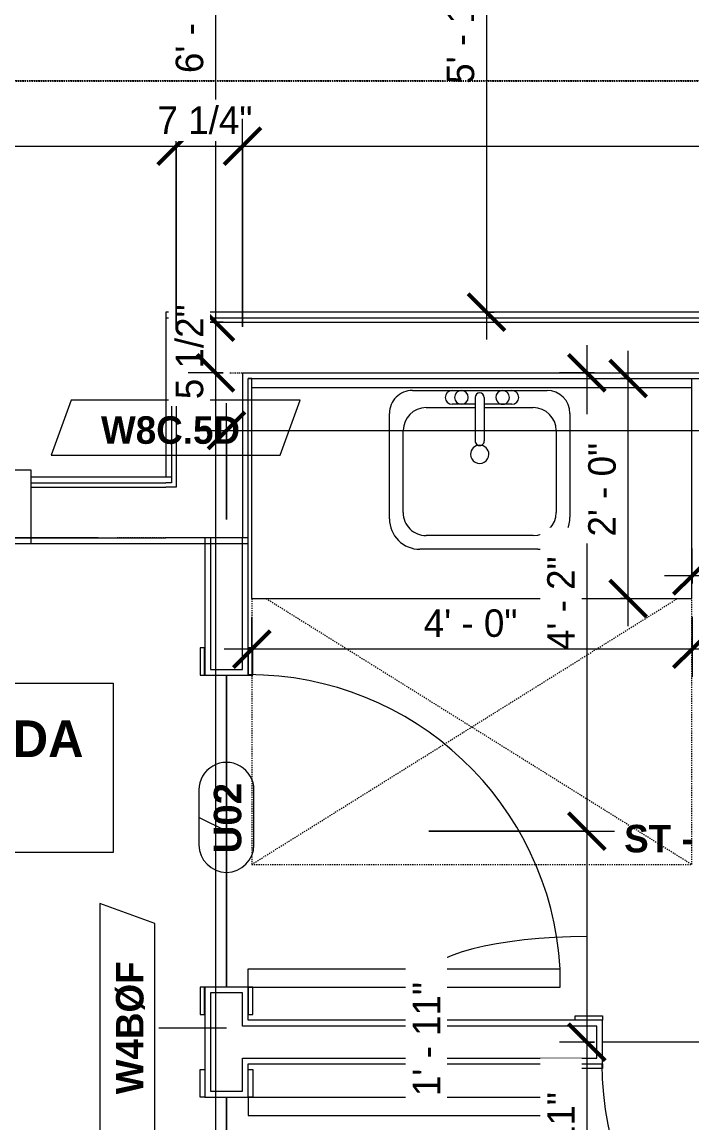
# Model space of a CAD drawing. Header units: inches. Extents: x -4058 to -1781, y 9814 to 12264.
# Drawn here: x -2669.4 to -2596.4, y 11559.4 to 11679.5 of the extents above; entities that cross this region are included whole.
import ezdxf

# ---------------------------------------------------------------- set-up
doc = ezdxf.new("R2010")
doc.units = ezdxf.units.IN
doc.header["$MEASUREMENT"] = 0
for name, pattern in [('Aligning Line 1_8_', [0.25, 0.125, -0.125]), ('Dash', [0.25, 0.125, -0.125]), ('Dash 3_32_', [0.1875, 0.09375, -0.09375]), ('Dash_2_', [0.25, 0.125, -0.125])]:
    doc.linetypes.add(name, pattern=pattern)
for name, color, linetype, lineweight in [('0-1', 7, 'Continuous', 5), ('0-2', 7, 'Continuous', 9), ('A-ANNO-DIMS', 211, 'Continuous', 9), ('A-ANNO-DIMS-32', 211, 'Continuous', 9), ('A-AREA-IDEN', 2, 'Continuous', 9), ('A-DETL-1', 90, 'Dash 3_32_', 9), ('A-DOOR-1', 7, 'Continuous', 9), ('A-DOOR-2', 31, 'Continuous', 9), ('A-DOOR-FRAM-1', 7, 'Continuous', 9), ('A-DOOR-IDEN', 31, 'Continuous', 9), ('A-FLOR-2', 192, 'Continuous', 9), ('A-GENM', 5, 'Continuous', 9), ('A-GENM-2', 147, 'Dash', 9), ('A-WALL-1', 7, 'Continuous', 9), ('A-WALL-2', 113, 'Continuous', 9), ('A-WALL-IDEN', 211, 'Continuous', 9), ('G-ANNO-SYMB', 111, 'Aligning Line 1_8_', 9), ('I-WALL-3', 7, 'Continuous', 9), ('P-SANR-FIXT', 6, 'Continuous', 9), ('Q-CASE', 31, 'Continuous', 9)]:
    doc.layers.add(name, color=color, linetype=linetype, lineweight=lineweight)
doc.layers.add('0-3', color=250, linetype='Dash_2_')
doc.styles.add('Arial_B', font='arialbd.ttf', dxfattribs={"height": 3})
doc.styles.add('Century Gothic', font='ufonts.com_century-gothic.ttf', dxfattribs={"height": 3})
doc.styles.add('Century Gothic_B', font='GOTHICB.TTF', dxfattribs={"height": 4})
doc.styles.add('Century Gothic_B_1', font='GOTHICB.TTF', dxfattribs={"height": 3})
doc.dimstyles.new('MARKETING_DIMENSION', dxfattribs={"dimscale": 12, "dimtxt": 3.132505, "dimasz": 0.333333, "dimexe": 0.25, "dimexo": 0.166667, "dimgap": 0.041667, "dimtad": 1, "dimdec": 4, "dimrnd": 0.0625, "dimzin": 3, "dimdsep": 46, "dimlunit": 4, "dimtxsty": 'Century Gothic', "dimblk1": 'OBLIQUE', "dimblk2": 'OBLIQUE', "dimsah": 1, "dimcen": 0.09, "dimdle": 0.25, "dimazin": 0, "dimtfac": 1, "dimtdec": 4, "dimtix": 1, "dimtmove": 0, "dimatfit": 3, "dimfxl": 1, "dimtvp": 1, "dimtfill": 1, "dimfrac": 2, "dimtolj": 1, "dimtzin": 0, "dimarcsym": 2})
doc.dimstyles.new('THE_DIMENSION_STRING', dxfattribs={"dimscale": 12, "dimtxt": 3.132505, "dimasz": 0.333333, "dimexe": 0.25, "dimexo": 0.166667, "dimgap": 0.041667, "dimtad": 1, "dimdec": 4, "dimrnd": 0.0625, "dimzin": 3, "dimdsep": 46, "dimlunit": 4, "dimtxsty": 'Century Gothic', "dimblk1": 'OBLIQUE', "dimblk2": 'OBLIQUE', "dimsah": 1, "dimcen": 0.09, "dimdle": 0.25, "dimazin": 0, "dimtfac": 1, "dimtdec": 4, "dimtix": 1, "dimtmove": 0, "dimatfit": 3, "dimfxl": 1, "dimtvp": 1, "dimtfill": 1, "dimfrac": 2, "dimtolj": 1, "dimtzin": 0, "dimarcsym": 2})
doc.dimstyles.new('THE_DIMENSION_STRING_1', dxfattribs={"dimscale": 12, "dimtxt": 3.132505, "dimasz": 0.333333, "dimexe": 0.25, "dimexo": 0.166667, "dimgap": 0.041667, "dimtad": 1, "dimdec": 4, "dimrnd": 0.0625, "dimzin": 3, "dimdsep": 46, "dimlunit": 4, "dimtxsty": 'Century Gothic', "dimblk1": 'OBLIQUE', "dimblk2": 'OBLIQUE', "dimsah": 1, "dimcen": 0.09, "dimdle": 0.25, "dimazin": 0, "dimtfac": 1, "dimtdec": 4, "dimtix": 1, "dimtmove": 1, "dimatfit": 3, "dimfxl": 1, "dimtvp": 1, "dimtfill": 1, "dimfrac": 2, "dimtolj": 1, "dimtzin": 0, "dimarcsym": 2})
doc.dimstyles.new('THE_DIMENSION_STRING_2', dxfattribs={"dimscale": 12, "dimtxt": 3.132505, "dimasz": 0.333333, "dimexe": 0.25, "dimexo": 0.166667, "dimgap": 0.041667, "dimtad": 1, "dimdec": 4, "dimrnd": 0.0625, "dimzin": 3, "dimdsep": 46, "dimlunit": 4, "dimtxsty": 'Century Gothic', "dimblk1": 'OBLIQUE', "dimblk2": 'OBLIQUE', "dimsah": 1, "dimcen": 0.09, "dimdle": 0.25, "dimazin": 0, "dimtfac": 1, "dimtdec": 4, "dimtix": 1, "dimtmove": 0, "dimatfit": 3, "dimfxl": 1, "dimtvp": 1, "dimtfill": 1, "dimfrac": 2, "dimtolj": 1, "dimtzin": 0, "dimarcsym": 2})
doc.dimstyles.new('THE_DIMENSION_STRING_3', dxfattribs={"dimscale": 12, "dimtxt": 3.132505, "dimasz": 0.333333, "dimexe": 0.25, "dimexo": 0.166667, "dimgap": 0.041667, "dimtad": 1, "dimdec": 4, "dimrnd": 0.0625, "dimzin": 3, "dimdsep": 46, "dimlunit": 4, "dimtxsty": 'Century Gothic', "dimblk1": 'OBLIQUE', "dimblk2": 'OBLIQUE', "dimsah": 1, "dimcen": 0.09, "dimdle": 0.25, "dimazin": 0, "dimtfac": 1, "dimtdec": 4, "dimtix": 1, "dimtmove": 0, "dimatfit": 3, "dimfxl": 1, "dimtvp": 1, "dimtfill": 1, "dimfrac": 2, "dimtolj": 1, "dimtzin": 0, "dimarcsym": 2})
doc.dimstyles.new('THE_DIMENSION_STRING_4', dxfattribs={"dimscale": 12, "dimtxt": 3.132505, "dimasz": 0.333333, "dimexe": 0.25, "dimexo": 0.166667, "dimgap": 0.041667, "dimtad": 1, "dimdec": 4, "dimrnd": 0.0625, "dimzin": 3, "dimdsep": 46, "dimlunit": 4, "dimtxsty": 'Century Gothic', "dimblk1": 'OBLIQUE', "dimblk2": 'OBLIQUE', "dimsah": 1, "dimcen": 0.09, "dimdle": 0.25, "dimazin": 0, "dimtfac": 1, "dimtdec": 4, "dimtix": 1, "dimtmove": 0, "dimatfit": 3, "dimfxl": 1, "dimtvp": 1, "dimtfill": 1, "dimfrac": 2, "dimtolj": 1, "dimtzin": 0, "dimarcsym": 2})

# ---------------------------------------------------------------- blocks, each defined once
blk = doc.blocks.new('HOLLOW METAL - UNIT DOOR-2191978-UNIT PLANS - 1ST FLOOR')
at = {"layer": 'A-DOOR-1'}
for p, q in [((18, 39.875), (16.25, 39.875)), ((16.25, 39.875), (16.25, 3.875)), ((18, 3.875), (18, 39.875)), ((16.25, 3.875), (18, 3.875))]:
    blk.add_line(p, q, dxfattribs=at)
blk.add_arc((18, 3.875), 36, 90, 180, dxfattribs=at)
at = {"layer": 'A-DOOR-FRAM-1'}
for p, q in [((-18, 3.875), (-20, 3.875)), ((-20, 3.875), (-20, -4.125)), ((-18, 1.9375), (-18, 3.875)), ((18, 3.875), (18, 1.9375)), ((20, 3.875), (18, 3.875)), ((20, -4.125), (20, 3.875)), ((-17.375, 1.9375), (-18, 1.9375)), ((-17.375, -2.1875), (-17.375, 1.9375)), ((18, 1.9375), (17.375, 1.9375)), ((17.375, 1.9375), (17.375, -2.1875)), ((-18, -4.125), (-18, -2.1875)), ((-18, -2.1875), (-17.375, -2.1875)), ((17.375, -2.1875), (18, -2.1875)), ((18, -2.1875), (18, -4.125)), ((-20, -4.125), (-18, -4.125)), ((18, -4.125), (20, -4.125))]:
    blk.add_line(p, q, dxfattribs=at)
blk = doc.blocks.new('CTR - 1st Phase - Common Walls_rvt-1-UNIT PLANS - 1ST FLOOR')
at = {"layer": 'A-WALL-1'}
for p, q in [((-2653.75, 11647.24), (-2653.12, 11647.24)), ((-2653.12, 11647.24), (-2644.75, 11647.24)), ((-2653.12, 11646.74), (-2653.12, 11647.24)), ((-2653.12, 11647.24), (-2653.12, 11646.74)), ((-2653.12, 11646.74), (-2652.62, 11646.74)), ((-2653.12, 11646.74), (-2653.12, 11629.86)), ((-2652.62, 11646.74), (-2645.37, 11646.74)), ((-2652.62, 11646.74), (-2652.62, 11628.74)), ((-2645.37, 11646.74), (-2644.75, 11646.74)), ((-2644.75, 11647.24), (-2510.43, 11647.24)), ((-2644.75, 11646.74), (-2509.93, 11646.74)), ((-2645.37, 11641.24), (-2644.75, 11641.24)), ((-2645.37, 11641.24), (-2645.37, 11623.24)), ((-2644.75, 11641.24), (-2517.06, 11641.24)), ((-2653.12, 11629.86), (-2653.75, 11629.86)), ((-2653.12, 11629.86), (-2653.12, 11629.24)), ((-2653.12, 11629.86), (-2653.12, 11629.24)), ((-2668.41, 11629.24), (-2653.75, 11629.24)), ((-2668.41, 11628.74), (-2653.75, 11628.74)), ((-2653.12, 11629.24), (-2653.75, 11629.24)), ((-2653.12, 11628.74), (-2653.75, 11628.74)), ((-2652.62, 11628.74), (-2653.12, 11628.74)), ((-2668.41, 11623.24), (-2653.75, 11623.24)), ((-2652.62, 11623.24), (-2653.75, 11623.24)), ((-2645.37, 11623.24), (-2652.62, 11623.24))]:
    blk.add_line(p, q, dxfattribs=at)
at = {"layer": 'I-WALL-3'}
for p, q in [((-2644.75, 11647.86), (-2653.75, 11647.86)), ((-2653.75, 11647.86), (-2653.75, 11647.24)), ((-2511.06, 11647.86), (-2644.75, 11647.86)), ((-2653.75, 11647.24), (-2653.75, 11629.86)), ((-2644.75, 11640.61), (-2556.06, 11640.61)), ((-2644.75, 11622.61), (-2644.75, 11640.61)), ((-2653.75, 11629.86), (-2668.41, 11629.86)), ((-2668.41, 11622.61), (-2653.75, 11622.61)), ((-2653.75, 11622.61), (-2645.37, 11622.61)), ((-2645.37, 11622.61), (-2644.75, 11622.61))]:
    blk.add_line(p, q, dxfattribs=at)
at = {"layer": '0-2', "rotation": 180}
blk.add_blockref('HOLLOW METAL - UNIT DOOR-2191978-UNIT PLANS - 1ST FLOOR', (-2688.41, 11626.49), dxfattribs=at)
blk = doc.blocks.new('SWING - SINGLE - FLUSH - SWING - FLUSH - 2-10 x 6-8 - PRIVACY-V44-UNIT PLANS - 1ST FLOOR')
at = {"layer": 'A-DOOR-2'}
for p, q in [((-20, 2.37), (-20, 2.87)), ((-20, 2.87), (-17, 2.87)), ((-17, 2.87), (-17, 2.37)), ((17, 2.37), (17, 2.87)), ((17, 2.87), (20, 2.87)), ((20, 2.87), (20, 2.37)), ((-17, 2.37), (-20, 2.37)), ((20, 2.37), (17, 2.37)), ((-20, -2.38), (-17, -2.38)), ((-20, -2.88), (-20, -2.38)), ((-17, -2.38), (-17, -2.88)), ((15, -2.38), (15, -36.38)), ((17, -2.38), (15, -2.38)), ((17, -2.38), (17, -36.38)), ((17, -2.38), (20, -2.38)), ((17, -2.88), (17, -2.38)), ((20, -2.38), (20, -2.88)), ((-17, -2.88), (-20, -2.88)), ((20, -2.88), (17, -2.88)), ((17, -36.38), (15, -36.38))]:
    blk.add_line(p, q, dxfattribs=at)
blk.add_arc((17, -2.38), 34.07, 180, 266.6343, dxfattribs=at)
blk = doc.blocks.new('SWING - SINGLE - FLUSH - SWING - FLUSH - 2-10 x 6-8 - PRIVACY-4202132-UNIT PLANS - 1ST FLOOR')
at = {"layer": 'A-DOOR-2'}
for p, q in [((-20, 2.37), (-20, 2.87)), ((-20, 2.87), (-17, 2.87)), ((-17, 2.87), (-17, 2.37)), ((17, 2.37), (17, 2.87)), ((17, 2.87), (20, 2.87)), ((20, 2.87), (20, 2.37)), ((-17, 2.37), (-20, 2.37)), ((20, 2.37), (17, 2.37)), ((-20, -2.38), (-17, -2.38)), ((-20, -2.88), (-20, -2.38)), ((-17, -2.38), (-17, -2.88)), ((15, -2.38), (15, -36.38)), ((17, -2.38), (15, -2.38)), ((17, -2.38), (17, -36.38)), ((17, -2.38), (20, -2.38)), ((17, -2.88), (17, -2.38)), ((20, -2.38), (20, -2.88)), ((-17, -2.88), (-20, -2.88)), ((20, -2.88), (17, -2.88)), ((17, -36.38), (15, -36.38))]:
    blk.add_line(p, q, dxfattribs=at)
blk.add_arc((17, -2.38), 34.07, 180, 266.6343, dxfattribs=at)
blk = doc.blocks.new('M_Sink Vanity-Square - 500 x 440mm-1372835-UNIT PLANS - 1ST FLOOR')
at = {"layer": 'P-SANR-FIXT'}
for p, q in [((-5.72, 10.23), (7.14, 10.23)), ((-5.22, 8.73), (6.46, 8.73)), ((-9.22, -4.59), (-9.22, 6.73)), ((-7.72, -2.72), (-7.72, 6.23)), ((8.96, 6.23), (8.96, -2.72)), ((10.46, 6.91), (10.46, -4.59)), ((0.12, -6.33), (0.12, -1.59)), ((1.12, -6.33), (1.12, -1.59)), ((0.12, -5.22), (-5.22, -5.22)), ((-2.88, -5.59), (0.12, -5.59)), ((6.46, -5.22), (1.12, -5.22)), ((1.12, -5.59), (3.62, -5.59)), ((7.96, -7.09), (-6.72, -7.09)), ((3.62, -7.09), (-2.88, -7.09))]:
    blk.add_line(p, q, dxfattribs=at)
for centre, radius, start, end in [((-5.72, 6.73), 3.5, 90, 180), ((7.14, 6.91), 3.32, 360, 90), ((-5.22, 6.23), 2.5, 90, 180), ((6.46, 6.23), 2.5, 360, 90), ((0.62, -0.13), 1, 360, 180), ((0.62, -0.13), 1, 180, 0), ((0.62, -1.59), 0.5, 360, 180), ((-5.22, -2.72), 2.5, 180, 270), ((6.46, -2.72), 2.5, 270, 360), ((-6.72, -4.59), 2.5, 180, 270), ((7.96, -4.59), 2.5, 270, 0), ((-2.88, -6.34), 0.75, 90, 270), ((-1.88, -6.34), 0.75, 360, 180), ((2.62, -6.34), 0.75, 0, 180), ((3.62, -6.34), 0.75, 270, 90), ((-1.88, -6.34), 0.75, 180, 0), ((0.62, -6.33), 0.5, 180, 0), ((2.62, -6.34), 0.75, 180, 0)]:
    blk.add_arc(centre, radius, start, end, dxfattribs=at)
blk = doc.blocks.new('Bath Vanity - Bath Vanity 48_-3150017-UNIT PLANS - 1ST FLOOR')
at = {"layer": 'Q-CASE'}
for p, q in [((24.74, 24), (-23.26, 24)), ((-23.26, 24), (-23.26, 1)), ((24.74, 1), (24.74, 24))]:
    blk.add_line(p, q, dxfattribs=at)
blk = doc.blocks.new('ADA Clearances - 30_x48_-V52-UNIT PLANS - 1ST FLOOR')
at = {"layer": 'A-GENM-2'}
for p, q in [((-14, -22.41), (15, 24)), ((15, 24), (-14, 24)), ((15, -24), (15, 24)), ((15, -24), (-14, 22.41)), ((-14, -24), (-8.63, -24)), ((-5.63, -24), (15, -24))]:
    blk.add_line(p, q, dxfattribs=at)
blk = doc.blocks.new('BATHROOM MIRROR - BATHROOM MIRROR 48_-3123886-UNIT PLANS - 1ST FLOOR')
at = {"layer": 'Q-CASE'}
for p, q in [((-23.26, -23), (24.74, -23)), ((-23.26, -23), (-23.26, -24)), ((24.74, -24), (-23.26, -24)), ((24.74, -24), (24.74, -23))]:
    blk.add_line(p, q, dxfattribs=at)
blk = doc.blocks.new('SWING - SINGLE - FLUSH - SWING - FLUSH - 2-10 x 6-8 - PRIVACY-4202129-UNIT PLANS - 1ST FLOOR')
at = {"layer": 'A-DOOR-2'}
for p, q in [((15, 2.37), (15, 36.38)), ((17, 36.38), (15, 36.38)), ((17, 2.37), (17, 36.38)), ((-17, 2.87), (-20, 2.87)), ((-20, 2.87), (-20, 2.37)), ((-17, 2.37), (-17, 2.87)), ((20, 2.87), (17, 2.87)), ((17, 2.87), (17, 2.37)), ((20, 2.37), (20, 2.87)), ((-20, 2.37), (-17, 2.37)), ((17, 2.37), (15, 2.37)), ((17, 2.37), (20, 2.37)), ((-17, -2.38), (-20, -2.38)), ((-20, -2.38), (-20, -2.88)), ((-17, -2.88), (-17, -2.38)), ((20, -2.38), (17, -2.38)), ((17, -2.38), (17, -2.88)), ((20, -2.88), (20, -2.38)), ((-20, -2.88), (-17, -2.88)), ((17, -2.88), (20, -2.88))]:
    blk.add_line(p, q, dxfattribs=at)
blk.add_arc((17, 2.37), 34.07, 93.3657, 180, dxfattribs=at)
blk = doc.blocks.new('DIMBLOCK180-UNIT PLANS - 1ST FLOOR')
at = {"layer": 'A-ANNO-DIMS-32'}
for p, q in [((-2607.82, 11644.24), (-2607.82, 11591.24)), ((-2606.99, 11641.24), (-2610.82, 11641.24)), ((-2607.82, 11641.24), (-2606.99, 11641.24)), ((-2625.06, 11591.24), (-2604.82, 11591.24)), ((-2607.82, 11591.24), (-2625.06, 11591.24))]:
    blk.add_line(p, q, dxfattribs=at)
at = {"layer": 'A-ANNO-DIMS-32', "lineweight": 50}
for p, q in [((-2607.82, 11641.24), (-2609.82, 11643.24)), ((-2607.82, 11641.24), (-2605.82, 11639.24)), ((-2607.82, 11591.24), (-2609.82, 11593.24)), ((-2607.82, 11591.24), (-2605.82, 11589.24))]:
    blk.add_line(p, q, dxfattribs=at)
at = {"layer": 'A-ANNO-DIMS-32', "color": 0, "insert": (-2612.16, 11610.99), "char_height": 3, "width": 12.5897, "attachment_point": 1, "rotation": 90, "line_spacing_factor": 0.984502, "style": 'Century Gothic', "bg_fill": 3, "box_fill_scale": 1.25, "bg_fill_color": 256, "bg_fill_true_color": 13158600, "bg_fill_transparency": 0}
blk.add_mtext('4\' - 2"', dxfattribs=at)
blk = doc.blocks.new('_Oblique')
at = {"color": 0, "linetype": 'ByBlock', "lineweight": -2}
blk.add_line((-0.5, -0.5), (0.5, 0.5), dxfattribs=at)
blk = doc.blocks.new('DIMBLOCK181-UNIT PLANS - 1ST FLOOR')
at = {"layer": 'A-ANNO-DIMS-32', "lineweight": 50}
for p, q in [((-2607.82, 11591.24), (-2609.82, 11593.24)), ((-2607.82, 11591.24), (-2605.82, 11589.24)), ((-2607.82, 11568.24), (-2609.82, 11570.24)), ((-2607.82, 11568.24), (-2605.82, 11566.24))]:
    blk.add_line(p, q, dxfattribs=at)
at = {"layer": 'A-ANNO-DIMS-32'}
for p, q in [((-2625.06, 11591.24), (-2604.82, 11591.24)), ((-2607.82, 11591.24), (-2625.06, 11591.24)), ((-2607.82, 11591.24), (-2607.82, 11568.24)), ((-2606.99, 11568.24), (-2610.82, 11568.24)), ((-2607.82, 11568.24), (-2606.99, 11568.24))]:
    blk.add_line(p, q, dxfattribs=at)
blk.add_ellipse((-2607.82, 11575.16), major_axis=(-17.62, 0), ratio=0.259687, start_param=4.712389, end_param=6.283185, dxfattribs=at)
at = {"layer": 'A-ANNO-DIMS-32', "color": 0, "insert": (-2626.82, 11562.34), "char_height": 3, "width": 15.394, "attachment_point": 1, "rotation": 90, "line_spacing_factor": 0.984502, "style": 'Century Gothic', "bg_fill": 3, "box_fill_scale": 1.25, "bg_fill_color": 256, "bg_fill_true_color": 13158600, "bg_fill_transparency": 0}
blk.add_mtext('1\' - 11"', dxfattribs=at)
blk = doc.blocks.new('DIMBLOCK182-UNIT PLANS - 1ST FLOOR')
at = {"layer": 'A-ANNO-DIMS-32', "lineweight": 50}
for p, q in [((-2607.82, 11568.24), (-2609.82, 11570.24)), ((-2607.82, 11568.24), (-2605.82, 11566.24)), ((-2607.82, 11545.24), (-2609.82, 11547.24)), ((-2607.82, 11545.24), (-2605.82, 11543.24))]:
    blk.add_line(p, q, dxfattribs=at)
at = {"layer": 'A-ANNO-DIMS-32'}
for p, q in [((-2606.99, 11568.24), (-2610.82, 11568.24)), ((-2607.82, 11568.24), (-2607.82, 11545.24)), ((-2607.82, 11568.24), (-2606.99, 11568.24)), ((-2623.03, 11545.24), (-2604.82, 11545.24)), ((-2607.82, 11545.24), (-2623.03, 11545.24))]:
    blk.add_line(p, q, dxfattribs=at)
at = {"layer": 'A-ANNO-DIMS-32', "color": 0, "insert": (-2612.16, 11550.33), "char_height": 3, "width": 15.394, "attachment_point": 1, "rotation": 90, "line_spacing_factor": 0.984502, "style": 'Century Gothic', "bg_fill": 3, "box_fill_scale": 1.25, "bg_fill_color": 256, "bg_fill_true_color": 13158600, "bg_fill_transparency": 0}
blk.add_mtext('1\' - 11"', dxfattribs=at)
blk = doc.blocks.new('DIMBLOCK212-UNIT PLANS - 1ST FLOOR')
at = {"layer": 'A-ANNO-DIMS-32'}
for p, q in [((-2644.37, 11614.61), (-2644.37, 11608.08)), ((-2644.37, 11611.08), (-2644.37, 11614.61)), ((-2596.37, 11614.61), (-2596.37, 11608.08)), ((-2596.37, 11611.08), (-2596.37, 11614.61)), ((-2593.37, 11611.08), (-2647.37, 11611.08))]:
    blk.add_line(p, q, dxfattribs=at)
at = {"layer": 'A-ANNO-DIMS-32', "lineweight": 50}
for p, q in [((-2644.37, 11611.08), (-2642.37, 11613.08)), ((-2596.37, 11611.08), (-2594.37, 11613.08)), ((-2644.37, 11611.08), (-2646.37, 11609.08)), ((-2596.37, 11611.08), (-2598.37, 11609.08))]:
    blk.add_line(p, q, dxfattribs=at)
at = {"layer": 'A-ANNO-DIMS-32', "color": 0, "insert": (-2625.62, 11615.43), "char_height": 3, "width": 12.5897, "attachment_point": 1, "line_spacing_factor": 0.984502, "style": 'Century Gothic', "bg_fill": 3, "box_fill_scale": 1.25, "bg_fill_color": 256, "bg_fill_true_color": 13158600, "bg_fill_transparency": 0}
blk.add_mtext('4\' - 0"', dxfattribs=at)
blk = doc.blocks.new('DIMBLOCK213-UNIT PLANS - 1ST FLOOR')
at = {"layer": 'A-ANNO-DIMS-32'}
for p, q in [((-2603.34, 11613.61), (-2603.34, 11643.61)), ((-2604.17, 11640.61), (-2600.34, 11640.61)), ((-2603.34, 11640.61), (-2604.17, 11640.61)), ((-2604.17, 11616.61), (-2600.34, 11616.61)), ((-2603.34, 11616.61), (-2604.17, 11616.61))]:
    blk.add_line(p, q, dxfattribs=at)
at = {"layer": 'A-ANNO-DIMS-32', "lineweight": 50}
for p, q in [((-2603.34, 11640.61), (-2605.34, 11642.61)), ((-2603.34, 11640.61), (-2601.34, 11638.61)), ((-2603.34, 11616.61), (-2605.34, 11618.61)), ((-2603.34, 11616.61), (-2601.34, 11614.61))]:
    blk.add_line(p, q, dxfattribs=at)
at = {"layer": 'A-ANNO-DIMS-32', "color": 0, "insert": (-2607.69, 11623.37), "char_height": 3, "width": 12.5897, "attachment_point": 1, "rotation": 90, "line_spacing_factor": 0.984502, "style": 'Century Gothic', "bg_fill": 3, "box_fill_scale": 1.25, "bg_fill_color": 256, "bg_fill_true_color": 13158600, "bg_fill_transparency": 0}
blk.add_mtext('2\' - 0"', dxfattribs=at)
blk = doc.blocks.new('DIMBLOCK291-UNIT PLANS - 1ST FLOOR')
at = {"layer": 'A-ANNO-DIMS-32'}
for p, q in [((-2596.37, 11618.25), (-2596.37, 11622.08)), ((-2560.19, 11618.25), (-2560.19, 11622.08)), ((-2557.19, 11619.08), (-2599.37, 11619.08)), ((-2596.37, 11619.08), (-2596.37, 11618.25)), ((-2560.19, 11619.08), (-2560.19, 11618.25))]:
    blk.add_line(p, q, dxfattribs=at)
at = {"layer": 'A-ANNO-DIMS-32', "lineweight": 50}
for p, q in [((-2596.37, 11619.08), (-2594.37, 11621.08)), ((-2560.19, 11619.08), (-2558.19, 11621.08)), ((-2596.37, 11619.08), (-2598.37, 11617.08)), ((-2560.19, 11619.08), (-2562.19, 11617.08))]:
    blk.add_line(p, q, dxfattribs=at)
at = {"layer": 'A-ANNO-DIMS-32', "color": 0, "insert": (-2585.79, 11617.5), "char_height": 3, "width": 18.0194, "attachment_point": 1, "line_spacing_factor": 0.984502, "style": 'Century Gothic', "bg_fill": 3, "box_fill_scale": 1.25, "bg_fill_color": 256, "bg_fill_true_color": 13158600, "bg_fill_transparency": 0}
blk.add_mtext('33" MIN', dxfattribs=at)
at = {"layer": 'A-ANNO-DIMS-32', "color": 0, "insert": (-2588.52, 11623.43), "char_height": 3, "width": 24.5827, "attachment_point": 1, "line_spacing_factor": 0.984502, "style": 'Century Gothic', "bg_fill": 3, "box_fill_scale": 1.25, "bg_fill_color": 256, "bg_fill_true_color": 13158600, "bg_fill_transparency": 0}
blk.add_mtext('3\' - 0 3/16"', dxfattribs=at)
blk = doc.blocks.new('Wall Tag - Arch Wall-3956453-UNIT PLANS - 1ST FLOOR')
at = {"layer": 'A-WALL-IDEN'}
for p, q in [((-0.3561, 0.0937), (-0.4244, -0.0937)), ((0.4244, 0.0937), (-0.3561, 0.0937)), ((0.3561, -0.0937), (0.4244, 0.0937)), ((-0.4244, -0.0937), (0.3561, -0.0937))]:
    blk.add_line(p, q, dxfattribs=at)
blk = doc.blocks.new('Door Tag - Type Mark-2601225-UNIT PLANS - 1ST FLOOR')
at = {"layer": 'A-DOOR-IDEN'}
for p, q in [((0.09375, 0.09375), (-0.09375, 0.09375)), ((-0.09375, -0.09375), (0.09375, -0.09375))]:
    blk.add_line(p, q, dxfattribs=at)
for centre, start, end in [((-0.09375, 0), 90, 270), ((0.09375, 0), 270, 90)]:
    blk.add_arc(centre, 0.09375, start, end, dxfattribs=at)
blk = doc.blocks.new('DIMBLOCK696-UNIT PLANS - 1ST FLOOR')
at = {"layer": 'A-ANNO-DIMS-32'}
for p, q in [((-2676.55, 11626.24), (-2676.55, 11519.24)), ((-2661.12, 11623.24), (-2679.55, 11623.24)), ((-2676.55, 11623.24), (-2661.12, 11623.24)), ((-2672.12, 11522.24), (-2679.55, 11522.24)), ((-2676.55, 11522.24), (-2672.12, 11522.24))]:
    blk.add_line(p, q, dxfattribs=at)
at = {"layer": 'A-ANNO-DIMS-32', "lineweight": 50}
for p, q in [((-2676.55, 11623.24), (-2678.55, 11625.24)), ((-2676.55, 11623.24), (-2674.55, 11621.24)), ((-2676.55, 11522.24), (-2678.55, 11524.24)), ((-2676.55, 11522.24), (-2674.55, 11520.24))]:
    blk.add_line(p, q, dxfattribs=at)
at = {"layer": 'A-ANNO-DIMS-32', "color": 0, "insert": (-2680.89, 11567.49), "char_height": 3, "width": 12.5897, "attachment_point": 1, "rotation": 90, "line_spacing_factor": 0.984502, "style": 'Century Gothic', "bg_fill": 3, "box_fill_scale": 1.25, "bg_fill_color": 256, "bg_fill_true_color": 13158600, "bg_fill_transparency": 0}
blk.add_mtext('8\' - 5"', dxfattribs=at)
blk = doc.blocks.new('DIMBLOCK854-UNIT PLANS - 1ST FLOOR')
at = {"layer": 'A-ANNO-DIMS-32', "lineweight": 50}
for p, q in [((-2648.31, 11719.24), (-2650.31, 11721.24)), ((-2648.31, 11719.24), (-2646.31, 11717.24)), ((-2648.31, 11646.74), (-2650.31, 11648.74)), ((-2648.31, 11646.74), (-2646.31, 11644.74))]:
    blk.add_line(p, q, dxfattribs=at)
at = {"layer": 'A-ANNO-DIMS-32'}
for p, q in [((-2639.81, 11719.24), (-2651.31, 11719.24)), ((-2648.31, 11719.24), (-2648.31, 11646.74)), ((-2648.31, 11719.24), (-2639.81, 11719.24)), ((-2647.48, 11646.74), (-2651.31, 11646.74)), ((-2648.31, 11646.74), (-2647.48, 11646.74))]:
    blk.add_line(p, q, dxfattribs=at)
at = {"layer": 'A-ANNO-DIMS-32', "color": 0, "insert": (-2652.66, 11673.92), "char_height": 3, "width": 21.7784, "attachment_point": 1, "rotation": 90, "line_spacing_factor": 0.984502, "style": 'Century Gothic', "bg_fill": 3, "box_fill_scale": 1.25, "bg_fill_color": 256, "bg_fill_true_color": 13158600, "bg_fill_transparency": 0}
blk.add_mtext('6\' - 0 1/2"', dxfattribs=at)
blk = doc.blocks.new('DIMBLOCK855-UNIT PLANS - 1ST FLOOR')
at = {"layer": 'A-ANNO-DIMS-32', "lineweight": 50}
for p, q in [((-2648.31, 11646.74), (-2650.31, 11648.74)), ((-2648.31, 11646.74), (-2646.31, 11644.74)), ((-2648.31, 11641.24), (-2650.31, 11643.24)), ((-2648.31, 11641.24), (-2646.31, 11639.24))]:
    blk.add_line(p, q, dxfattribs=at)
at = {"layer": 'A-ANNO-DIMS-32'}
for p, q in [((-2647.48, 11646.74), (-2651.31, 11646.74)), ((-2648.31, 11646.74), (-2648.31, 11641.24)), ((-2648.31, 11646.74), (-2647.48, 11646.74)), ((-2647.48, 11641.24), (-2651.31, 11641.24)), ((-2648.31, 11641.24), (-2647.48, 11641.24))]:
    blk.add_line(p, q, dxfattribs=at)
at = {"layer": 'A-ANNO-DIMS-32', "color": 0, "insert": (-2652.66, 11638.35), "char_height": 3, "width": 13.5444, "attachment_point": 1, "rotation": 90, "line_spacing_factor": 0.984502, "style": 'Century Gothic', "bg_fill": 3, "box_fill_scale": 1.25, "bg_fill_color": 256, "bg_fill_true_color": 13158600, "bg_fill_transparency": 0}
blk.add_mtext('5 1/2"', dxfattribs=at)
blk = doc.blocks.new('DIMBLOCK856-UNIT PLANS - 1ST FLOOR')
at = {"layer": 'A-ANNO-DIMS-32', "lineweight": 50}
for p, q in [((-2648.31, 11641.24), (-2650.31, 11643.24)), ((-2648.31, 11641.24), (-2646.31, 11639.24)), ((-2648.31, 11284.29), (-2650.31, 11286.29)), ((-2648.31, 11284.29), (-2646.31, 11282.29))]:
    blk.add_line(p, q, dxfattribs=at)
at = {"layer": 'A-ANNO-DIMS-32'}
for p, q in [((-2647.48, 11641.24), (-2651.31, 11641.24)), ((-2648.31, 11641.24), (-2648.31, 11284.29)), ((-2648.31, 11641.24), (-2647.48, 11641.24)), ((-2647.48, 11284.29), (-2651.31, 11284.29)), ((-2648.31, 11284.29), (-2647.48, 11284.29))]:
    blk.add_line(p, q, dxfattribs=at)
at = {"layer": 'A-ANNO-DIMS-32', "color": 0, "insert": (-2652.66, 11450.18), "char_height": 3, "width": 30.1914, "attachment_point": 1, "rotation": 90, "line_spacing_factor": 0.984502, "style": 'Century Gothic', "bg_fill": 3, "box_fill_scale": 1.25, "bg_fill_color": 256, "bg_fill_true_color": 13158600, "bg_fill_transparency": 0}
blk.add_mtext('29\' - 8 15/16"', dxfattribs=at)
blk = doc.blocks.new('DIMBLOCK879-UNIT PLANS - 1ST FLOOR')
at = {"layer": 'A-ANNO-DIMS-32'}
for p, q in [((-2711.72, 11628.24), (-2711.72, 11668.94)), ((-2652.62, 11646.24), (-2652.62, 11668.94)), ((-2711.72, 11665.94), (-2652.62, 11665.94)), ((-2711.72, 11665.94), (-2711.72, 11628.24)), ((-2652.62, 11665.94), (-2652.62, 11646.24))]:
    blk.add_line(p, q, dxfattribs=at)
at = {"layer": 'A-ANNO-DIMS-32', "lineweight": 50}
for p, q in [((-2711.72, 11665.94), (-2709.72, 11667.94)), ((-2652.62, 11665.94), (-2650.62, 11667.94)), ((-2711.72, 11665.94), (-2713.72, 11663.94)), ((-2652.62, 11665.94), (-2654.62, 11663.94))]:
    blk.add_line(p, q, dxfattribs=at)
at = {"layer": 'A-ANNO-DIMS-32', "color": 0, "insert": (-2692.42, 11670.28), "char_height": 3, "width": 24.5827, "attachment_point": 1, "line_spacing_factor": 0.984502, "style": 'Century Gothic', "bg_fill": 3, "box_fill_scale": 1.25, "bg_fill_color": 256, "bg_fill_true_color": 13158600, "bg_fill_transparency": 0}
blk.add_mtext('4\' - 11 1/8"', dxfattribs=at)
blk = doc.blocks.new('DIMBLOCK880-UNIT PLANS - 1ST FLOOR')
at = {"layer": 'A-ANNO-DIMS-32'}
for p, q in [((-2652.62, 11646.24), (-2652.62, 11668.94)), ((-2645.37, 11646.24), (-2645.37, 11668.94)), ((-2652.62, 11665.94), (-2645.37, 11665.94)), ((-2652.62, 11665.94), (-2652.62, 11646.24)), ((-2645.37, 11665.94), (-2645.37, 11646.24))]:
    blk.add_line(p, q, dxfattribs=at)
at = {"layer": 'A-ANNO-DIMS-32', "lineweight": 50}
for p, q in [((-2652.62, 11665.94), (-2650.62, 11667.94)), ((-2645.37, 11665.94), (-2643.37, 11667.94)), ((-2652.62, 11665.94), (-2654.62, 11663.94)), ((-2645.37, 11665.94), (-2647.37, 11663.94))]:
    blk.add_line(p, q, dxfattribs=at)
at = {"layer": 'A-ANNO-DIMS-32', "color": 0, "insert": (-2654.64, 11670.28), "char_height": 3, "width": 13.5444, "attachment_point": 1, "line_spacing_factor": 0.984502, "style": 'Century Gothic', "bg_fill": 3, "box_fill_scale": 1.25, "bg_fill_color": 256, "bg_fill_true_color": 13158600, "bg_fill_transparency": 0}
blk.add_mtext('7 1/4"', dxfattribs=at)
blk = doc.blocks.new('DIMBLOCK881-UNIT PLANS - 1ST FLOOR')
at = {"layer": 'A-ANNO-DIMS-32'}
for p, q in [((-2645.37, 11646.24), (-2645.37, 11668.94)), ((-2515.31, 11646.24), (-2515.31, 11668.94)), ((-2645.37, 11665.94), (-2515.31, 11665.94)), ((-2645.37, 11665.94), (-2645.37, 11646.24)), ((-2515.31, 11665.94), (-2515.31, 11646.24))]:
    blk.add_line(p, q, dxfattribs=at)
at = {"layer": 'A-ANNO-DIMS-32', "lineweight": 50}
for p, q in [((-2645.37, 11665.94), (-2643.37, 11667.94)), ((-2515.31, 11665.94), (-2513.31, 11667.94)), ((-2645.37, 11665.94), (-2647.37, 11663.94)), ((-2515.31, 11665.94), (-2517.31, 11663.94))]:
    blk.add_line(p, q, dxfattribs=at)
at = {"layer": 'A-ANNO-DIMS-32', "color": 0, "insert": (-2592.92, 11670.28), "char_height": 3, "width": 30.1914, "attachment_point": 1, "line_spacing_factor": 0.984502, "style": 'Century Gothic', "bg_fill": 3, "box_fill_scale": 1.25, "bg_fill_color": 256, "bg_fill_true_color": 13158600, "bg_fill_transparency": 0}
blk.add_mtext('10\' - 10 1/16"', dxfattribs=at)
blk = doc.blocks.new('DIMBLOCK1101-UNIT PLANS - 1ST FLOOR')
at = {"layer": 'A-ANNO-DIMS-32'}
for p, q in [((-2618.77, 11721.11), (-2618.77, 11644.86)), ((-2617.94, 11718.11), (-2621.77, 11718.11)), ((-2618.77, 11718.11), (-2617.94, 11718.11)), ((-2617.94, 11647.86), (-2621.77, 11647.86)), ((-2618.77, 11647.86), (-2617.94, 11647.86))]:
    blk.add_line(p, q, dxfattribs=at)
at = {"layer": 'A-ANNO-DIMS-32', "lineweight": 50}
for p, q in [((-2618.77, 11718.11), (-2620.77, 11720.11)), ((-2618.77, 11718.11), (-2616.77, 11716.11)), ((-2618.77, 11647.86), (-2620.77, 11649.86)), ((-2618.77, 11647.86), (-2616.77, 11645.86))]:
    blk.add_line(p, q, dxfattribs=at)
at = {"layer": 'A-ANNO-DIMS-32', "color": 0, "insert": (-2623.12, 11672.75), "char_height": 3, "width": 24.5827, "attachment_point": 1, "rotation": 90, "line_spacing_factor": 0.984502, "style": 'Century Gothic', "bg_fill": 3, "box_fill_scale": 1.25, "bg_fill_color": 256, "bg_fill_true_color": 13158600, "bg_fill_transparency": 0}
blk.add_mtext('5\' - 10 1/4"', dxfattribs=at)
blk = doc.blocks.new('DIMBLOCK1373-UNIT PLANS - 1ST FLOOR')
at = {"layer": 'A-ANNO-DIMS-32'}
for p, q in [((-2647.12, 11625.23), (-2647.12, 11637.93)), ((-2513.12, 11635.76), (-2513.12, 11631.93)), ((-2513.12, 11634.93), (-2513.12, 11635.76)), ((-2650.12, 11634.93), (-2510.12, 11634.93)), ((-2647.12, 11634.93), (-2647.12, 11625.23))]:
    blk.add_line(p, q, dxfattribs=at)
at = {"layer": 'A-ANNO-DIMS-32', "lineweight": 50}
for p, q in [((-2647.12, 11634.93), (-2645.12, 11636.93)), ((-2513.12, 11634.93), (-2511.12, 11636.93)), ((-2647.12, 11634.93), (-2649.12, 11632.93)), ((-2513.12, 11634.93), (-2515.12, 11632.93))]:
    blk.add_line(p, q, dxfattribs=at)
at = {"layer": 'A-ANNO-DIMS-32', "color": 0, "insert": (-2586.54, 11639.28), "char_height": 3, "width": 15.394, "attachment_point": 1, "line_spacing_factor": 0.984502, "style": 'Century Gothic', "bg_fill": 3, "box_fill_scale": 1.25, "bg_fill_color": 256, "bg_fill_true_color": 13158600, "bg_fill_transparency": 0}
blk.add_mtext('11\' - 2"', dxfattribs=at)

msp = doc.modelspace()

# ---------------------------------------------------------------- linework, layer by layer
at = {"layer": 'A-DETL-1'}
for p, q in [((-2646.76194, 11641.2394), (-2519.08929, 11641.2394)), ((-2653.12374, 11623.2394), (-2659.12374, 11623.2394))]:
    msp.add_line(p, q, dxfattribs=at)
at = {"layer": 'A-DOOR-IDEN'}
msp.add_line((-2647.12374, 11591.2394), (-2650.12374, 11592.74624), dxfattribs=at)
at = {"layer": 'A-FLOR-2'}
for p, q in [((-2644.37374, 11640.60981), (-2644.7489, 11640.60981)), ((-2647.12374, 11574.2394), (-2647.12374, 11608.2394)), ((-2647.12374, 11608.2394), (-2647.12374, 11574.2394)), ((-2572.12374, 11568.2394), (-2606.12374, 11568.2394)), ((-2647.12374, 11528.2394), (-2647.12374, 11562.2394)), ((-2647.12374, 11562.2394), (-2647.12374, 11528.2394))]:
    msp.add_line(p, q, dxfattribs=at)
at = {"layer": 'A-WALL-2'}
for p, q in [((-2649.49874, 11623.23481), (-2649.49874, 11608.2394)), ((-2644.74874, 11623.23481), (-2649.49874, 11623.23481)), ((-2648.87374, 11623.23481), (-2648.87374, 11608.8644)), ((-2645.37374, 11608.8644), (-2645.37374, 11623.23481)), ((-2644.74874, 11608.2394), (-2644.74874, 11623.23481)), ((-2649.49874, 11608.2394), (-2644.74874, 11608.2394)), ((-2648.87374, 11608.8644), (-2645.37374, 11608.8644)), ((-2649.49874, 11574.2394), (-2649.49874, 11562.2394)), ((-2644.74874, 11574.2394), (-2649.49874, 11574.2394)), ((-2645.37374, 11573.6144), (-2648.87374, 11573.6144)), ((-2648.87374, 11573.6144), (-2648.87374, 11562.8644)), ((-2645.37374, 11569.9894), (-2645.37374, 11573.6144)), ((-2644.74874, 11570.6144), (-2644.74874, 11574.2394)), ((-2606.74874, 11569.9894), (-2645.37374, 11569.9894)), ((-2606.12374, 11570.6144), (-2644.74874, 11570.6144)), ((-2606.74874, 11566.4894), (-2606.74874, 11569.9894)), ((-2606.12374, 11565.8644), (-2606.12374, 11570.6144)), ((-2645.37374, 11562.8644), (-2645.37374, 11566.4894)), ((-2645.37374, 11566.4894), (-2606.74874, 11566.4894)), ((-2644.74874, 11562.2394), (-2644.74874, 11565.8644)), ((-2644.74874, 11565.8644), (-2606.12374, 11565.8644)), ((-2648.87374, 11562.8644), (-2645.37374, 11562.8644)), ((-2649.49874, 11562.2394), (-2644.74874, 11562.2394))]:
    msp.add_line(p, q, dxfattribs=at)
at = {"layer": 'A-WALL-IDEN'}
msp.add_line((-2647.12374, 11569.7618), (-2654.50565, 11569.7618), dxfattribs=at)
at = {"layer": 'G-ANNO-SYMB'}
msp.add_line((-1939.7738, 11673.0624), (-3043.10454, 11673.0624), dxfattribs=at)

# ---------------------------------------------------------------- block references
at = {"layer": '0-1'}
msp.add_blockref('CTR - 1st Phase - Common Walls_rvt-1-UNIT PLANS - 1ST FLOOR', (0, 0), dxfattribs=at)
at = {"layer": 'A-DOOR-2'}
for name, p, rotation in [('SWING - SINGLE - FLUSH - SWING - FLUSH - 2-10 x 6-8 - PRIVACY-4202129-UNIT PLANS - 1ST FLOOR', (-2647.12374, 11591.2394), 270.0000000000344), ('SWING - SINGLE - FLUSH - SWING - FLUSH - 2-10 x 6-8 - PRIVACY-V44-UNIT PLANS - 1ST FLOOR', (-2647.12374, 11545.2394), 90.00000000003438)]:
    msp.add_blockref(name, p, dxfattribs=dict(at, rotation=rotation))
msp.add_blockref('SWING - SINGLE - FLUSH - SWING - FLUSH - 2-10 x 6-8 - PRIVACY-4202132-UNIT PLANS - 1ST FLOOR', (-2589.12374, 11568.2394), dxfattribs=at)
at = {"layer": 'A-DOOR-IDEN', "xscale": 31.99999999999999, "yscale": 31.99999999999999, "zscale": 31.99999999999999, "rotation": 89.99999999999955}
msp.add_blockref('Door Tag - Type Mark-2601225-UNIT PLANS - 1ST FLOOR', (-2647.12374, 11592.74624), dxfattribs=at)
at = {"layer": 'A-GENM', "rotation": 269.9999999999407}
msp.add_blockref('ADA Clearances - 30_x48_-V52-UNIT PLANS - 1ST FLOOR', (-2620.37374, 11602.60981), dxfattribs=at)
at = {"layer": 'A-WALL-IDEN', "xscale": 31.99999999999999, "yscale": 31.99999999999999, "zscale": 31.99999999999999}
msp.add_blockref('Wall Tag - Arch Wall-3956453-UNIT PLANS - 1ST FLOOR', (-2652.66675, 11635.2394), dxfattribs=at)
at = {"layer": 'A-WALL-IDEN', "xscale": 31.99999999999999, "yscale": 31.99999999999999, "zscale": 31.99999999999999, "rotation": 89.99999999999955}
msp.add_blockref('Wall Tag - Arch Wall-3956453-UNIT PLANS - 1ST FLOOR', (-2657.92367, 11569.7618), dxfattribs=at)
at = {"layer": 'P-SANR-FIXT', "rotation": 180}
msp.add_blockref('M_Sink Vanity-Square - 500 x 440mm-1372835-UNIT PLANS - 1ST FLOOR', (-2618.89425, 11632.21065), dxfattribs=at)
at = {"layer": 'Q-CASE', "rotation": 180}
for name, p in [('BATHROOM MIRROR - BATHROOM MIRROR 48_-3123886-UNIT PLANS - 1ST FLOOR', (-2619.63603, 11616.60981)), ('Bath Vanity - Bath Vanity 48_-3150017-UNIT PLANS - 1ST FLOOR', (-2619.63603, 11640.6144))]:
    msp.add_blockref(name, p, dxfattribs=at)

# ---------------------------------------------------------------- texts
at = {"layer": 'A-AREA-IDEN', "insert": (-2603.76483, 11591.9271), "char_height": 3, "width": 51.51, "attachment_point": 1, "style": 'Century Gothic_B_1'}
msp.add_mtext('ST - BATH - OPTION A', dxfattribs=at)
at = {"layer": 'A-DOOR-IDEN', "insert": (-2648.50359, 11588.81436), "char_height": 3, "width": 9.393, "attachment_point": 1, "rotation": 90, "style": 'Arial_B'}
msp.add_mtext('U02', dxfattribs=at)
at = {"layer": 'A-WALL-IDEN', "insert": (-2660.80236, 11636.48693), "char_height": 3, "width": 19.594, "attachment_point": 1, "style": 'Century Gothic_B_1'}
msp.add_mtext('W8C.5D', dxfattribs=at)
at = {"layer": 'A-WALL-IDEN', "insert": (-2659.1712, 11562.54588), "char_height": 3, "width": 17.372, "attachment_point": 1, "rotation": 90, "style": 'Century Gothic_B_1'}
msp.add_mtext('W4BØF', dxfattribs=at)

# ---------------------------------------------------------------- next in the draw order: dimensions: what is measured, and where the dimension line sits
at = {"layer": 'A-ANNO-DIMS'}
for base, p1, p2, dimstyle, override, picture, middle in [((-2648.30991, 11646.7394), (-2637.81124, 11719.2394), (-2645.48148, 11646.7394), 'THE_DIMENSION_STRING_3', {"dimpost": '<>', "dimfxl": 72.904614}, 'DIMBLOCK854-UNIT PLANS - 1ST FLOOR', (-2650.55158, 11682.9894)), ((-2607.8156, 11591.2394), (-2604.98717, 11641.2394), (-2627.06325, 11591.2394), 'THE_DIMENSION_STRING', {"dimpost": '<>', "dimfxl": 54.656686}, 'DIMBLOCK180-UNIT PLANS - 1ST FLOOR', (-2609.85333, 11616.2394)), ((-2676.54923, 11522.2394), (-2659.12374, 11623.2394), (-2670.12374, 11522.2394), 'THE_DIMENSION_STRING_3', {"dimpost": '<>', "dimfxl": 101.597244}, 'DIMBLOCK696-UNIT PLANS - 1ST FLOOR', (-2678.62468, 11572.7394))]:
    dim = msp.add_linear_dim(base=base, p1=p1, p2=p2, angle=90, dimstyle=dimstyle, override=override, dxfattribs=at)
    dim.commit()
    dim.dimension.update_dxf_attribs({"geometry": picture, "text_midpoint": middle})

# ---------------------------------------------------------------- next in the draw order: linework, layer by layer
at = {"layer": 'A-AREA-IDEN', "flags": 128}
msp.add_lwpolyline([(-2707.16349, 11607.37553), (-2659.46081, 11607.37553), (-2659.46081, 11588.9264), (-2707.16349, 11588.9264)], close=True, dxfattribs=at)

# ---------------------------------------------------------------- next in the draw order: texts
at = {"layer": 'A-AREA-IDEN', "insert": (-2704.60349, 11603.31553), "char_height": 4, "width": 51.51, "attachment_point": 1, "style": 'Century Gothic_B'}
msp.add_mtext('STUDIO A - ADA', dxfattribs=at)

# ---------------------------------------------------------------- next in the draw order: dimensions: what is measured, and where the dimension line sits
at = {"layer": 'A-ANNO-DIMS'}
for base, p1, p2, angle, dimstyle, override, picture, middle in [((-2648.30991, 11641.2394), (-2645.48148, 11646.7394), (-2645.48148, 11641.2394), 90, 'THE_DIMENSION_STRING_3', {"dimpost": '<>', "dimfxl": 5.5}, 'DIMBLOCK855-UNIT PLANS - 1ST FLOOR', (-2650.55158, 11643.9894)), ((-2644.37374, 11611.08118), (-2596.37374, 11616.6144), (-2644.37374, 11616.6144), 0, 'THE_DIMENSION_STRING', {"dimpost": '<>', "dimfxl": 48}, 'DIMBLOCK212-UNIT PLANS - 1ST FLOOR', (-2620.37374, 11613.15664))]:
    dim = msp.add_linear_dim(base=base, p1=p1, p2=p2, angle=angle, dimstyle=dimstyle, override=override, dxfattribs=at)
    dim.commit()
    dim.dimension.update_dxf_attribs({"geometry": picture, "text_midpoint": middle})
dim = msp.add_linear_dim(base=(-2607.8156, 11568.2394), p1=(-2627.06325, 11591.2394), p2=(-2604.98717, 11568.2394), angle=90, dimstyle='THE_DIMENSION_STRING_1', override={"dimpost": '<>', "dimfxl": 31.880297}, dxfattribs=at)
dim.commit()
dim.dimension.update_dxf_attribs({"geometry": 'DIMBLOCK181-UNIT PLANS - 1ST FLOOR', "text_midpoint": (-2624.82025, 11570.0322), "dimtype": 160, "text_rotation": 90})

# ---------------------------------------------------------------- next in the draw order: dimensions: what is measured, and where the dimension line sits
for base, p1, p2, dimstyle, override, picture, middle in [((-2648.30991, 11284.2894), (-2645.48148, 11641.2394), (-2645.48148, 11284.2894), 'THE_DIMENSION_STRING_3', {"dimpost": '<>', "dimfxl": 356.95}, 'DIMBLOCK856-UNIT PLANS - 1ST FLOOR', (-2650.55158, 11462.7644)), ((-2603.34243, 11640.6144), (-2606.17086, 11616.6144), (-2606.17086, 11640.6144), 'THE_DIMENSION_STRING', {"dimpost": '<>', "dimfxl": 24}, 'DIMBLOCK213-UNIT PLANS - 1ST FLOOR', (-2605.41789, 11628.6144)), ((-2607.8156, 11545.2394), (-2604.98717, 11568.2394), (-2625.03114, 11545.2394), 'THE_DIMENSION_STRING', {"dimpost": '<>', "dimfxl": 30.508373}, 'DIMBLOCK182-UNIT PLANS - 1ST FLOOR', (-2609.8156, 11556.7394))]:
    dim = msp.add_linear_dim(base=base, p1=p1, p2=p2, angle=90, dimstyle=dimstyle, override=override, dxfattribs=at)
    dim.commit()
    dim.dimension.update_dxf_attribs({"geometry": picture, "text_midpoint": middle})
dim = msp.add_linear_dim(base=(-2596.37374, 11619.08118), p1=(-2560.18624, 11616.25276), p2=(-2596.37374, 11616.25276), text='<>\\X33" MIN', dimstyle='THE_DIMENSION_STRING_2', override={"dimpost": '<>', "dimfxl": 36.1875}, dxfattribs=at)
dim.commit()
dim.dimension.update_dxf_attribs({"geometry": 'DIMBLOCK291-UNIT PLANS - 1ST FLOOR', "text_midpoint": (-2578.27999, 11619.08118)})

# ---------------------------------------------------------------- next in the draw order: dimensions: what is measured, and where the dimension line sits
dim = msp.add_linear_dim(base=(-2652.62374, 11665.93689), p1=(-2711.72374, 11626.2394), p2=(-2652.62374, 11644.2394), dimstyle='THE_DIMENSION_STRING_3', override={"dimpost": '<>', "dimfxl": 61.780337}, dxfattribs=at)
dim.commit()
dim.dimension.update_dxf_attribs({"geometry": 'DIMBLOCK879-UNIT PLANS - 1ST FLOOR', "text_midpoint": (-2682.17374, 11668.17856)})

# ---------------------------------------------------------------- next in the draw order: dimensions: what is measured, and where the dimension line sits
for base, p1, p2, dimstyle, override, picture, middle in [((-2645.37374, 11665.93689), (-2652.62374, 11644.2394), (-2645.37374, 11644.2394), 'THE_DIMENSION_STRING_3', {"dimpost": '<>', "dimfxl": 7.25}, 'DIMBLOCK880-UNIT PLANS - 1ST FLOOR', (-2648.99874, 11668.17856)), ((-2513.12374, 11634.93042), (-2647.12374, 11623.23481), (-2513.12374, 11637.75884), 'MARKETING_DIMENSION', {"dimpost": '<>', "dimfxl": 134.78482}, 'DIMBLOCK1373-UNIT PLANS - 1ST FLOOR', (-2580.12374, 11636.96815))]:
    dim = msp.add_linear_dim(base=base, p1=p1, p2=p2, dimstyle=dimstyle, override=override, dxfattribs=at)
    dim.commit()
    dim.dimension.update_dxf_attribs({"geometry": picture, "text_midpoint": middle})

# ---------------------------------------------------------------- next in the draw order: dimensions: what is measured, and where the dimension line sits
dim = msp.add_linear_dim(base=(-2515.31124, 11665.93689), p1=(-2645.37374, 11644.2394), p2=(-2515.31124, 11644.2394), dimstyle='THE_DIMENSION_STRING_3', override={"dimpost": '<>', "dimfxl": 130.0625}, dxfattribs=at)
dim.commit()
dim.dimension.update_dxf_attribs({"geometry": 'DIMBLOCK881-UNIT PLANS - 1ST FLOOR', "text_midpoint": (-2580.34249, 11668.17856)})

# ---------------------------------------------------------------- next in the draw order: dimensions: what is measured, and where the dimension line sits
dim = msp.add_linear_dim(base=(-2618.77286, 11647.8644), p1=(-2615.94444, 11718.1144), p2=(-2615.94444, 11647.8644), angle=90, dimstyle='THE_DIMENSION_STRING_4', override={"dimpost": '<>', "dimfxl": 70.25}, dxfattribs=at)
dim.commit()
dim.dimension.update_dxf_attribs({"geometry": 'DIMBLOCK1101-UNIT PLANS - 1ST FLOOR', "text_midpoint": (-2621.01454, 11682.9894)})

# ---------------------------------------------------------------- next in the draw order: linework, layer by layer
at = {"layer": '0-3'}
msp.add_line((-3043.10454, 11673.0624), (-1939.7738, 11673.0624), dxfattribs=at)

doc.saveas('drawing.dxf')
